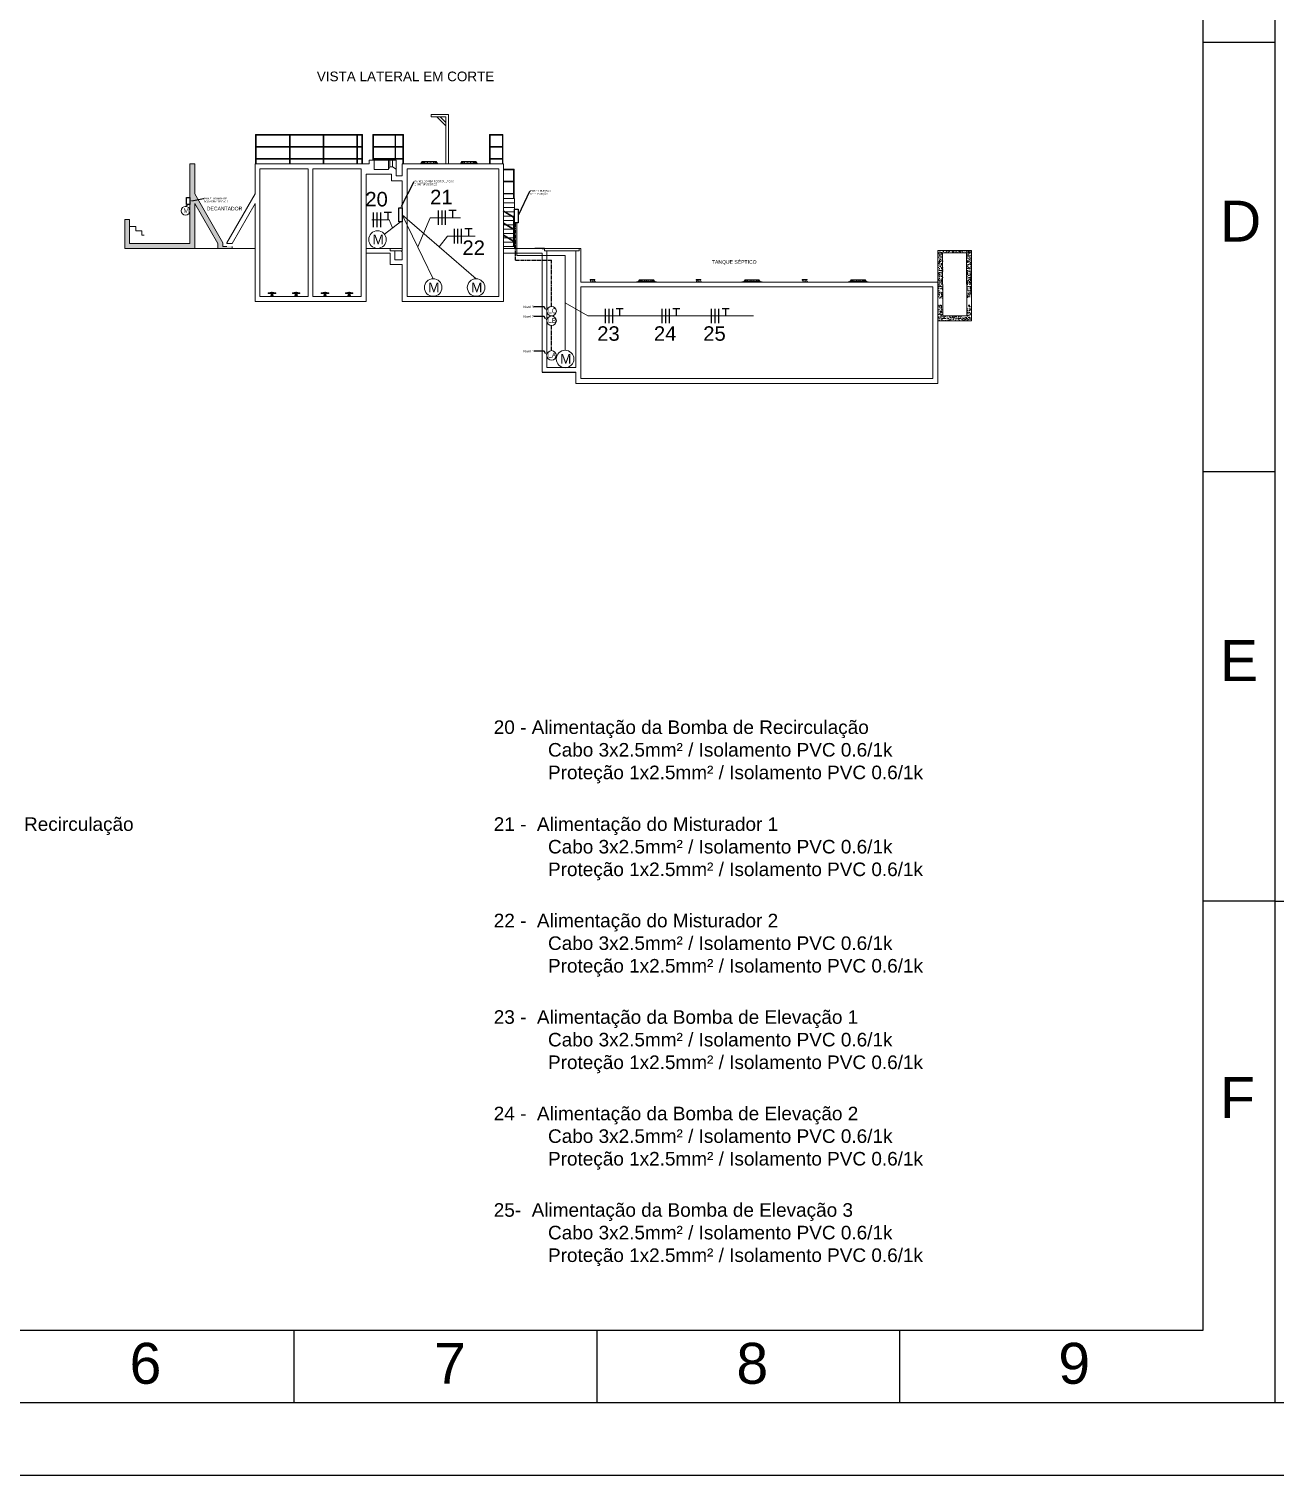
# Model space of a CAD drawing. Header units: millimetres. Extents: x 100 to 1222, y 100 to 694.
# Drawn here: x 486.7 to 745, y 100 to 399.8 of the extents above; entities that cross this region are included whole.
import ezdxf
from ezdxf import colors
from ezdxf.entities.mleader import LeaderData, LeaderLine
from ezdxf.math import Vec2, Vec3

# ---------------------------------------------------------------- set-up
doc = ezdxf.new("R2010")
doc.units = ezdxf.units.MM
for name, pattern in [('CENTER', [2, 1.25, -0.25, 0.25, -0.25]), ('CENTER2', [1.125, 0.75, -0.125, 0.125, -0.125]), ('DASHED', [0.75, 0.5, -0.25]), ('SGC_DASHDOT', [1, 0.5, -0.25, 0, -0.25])]:
    doc.linetypes.add(name, pattern=pattern)
for name, color, linetype, lineweight in [('Alvenaria', 8, 'Continuous', 9), ('Aço 1020', 6, 'Continuous', 9), ('Centro', 1, 'CENTER', 5), ('COTAS', 5, 'Continuous', 5), ('dados', 4, 'DASHED', 5), ('Default', 7, 'Continuous', 9), ('M-EQUIPAMENTOS', 1, 'Continuous', 9), ('PAREDE', 7, 'Continuous', 9), ('SGC-Conexoes (Linhas Externas)', 6, 'Continuous', 9), ('SGC-EIXOS', 9, 'SGC_DASHDOT', 9)]:
    doc.layers.add(name, color=color, linetype=linetype, lineweight=lineweight)
doc.layers.add('selo', color=7, linetype='Continuous')
doc.styles.add('Annotative', font='Arial.ttf')
doc.styles.add('Notes', font='Arial.ttf', dxfattribs={"height": 3})
doc.styles.get("Standard").update_dxf_attribs({"font": 'Arial.ttf'})

# ---------------------------------------------------------------- blocks, each defined once
blk = doc.blocks.new('BB-2-LC01-N0-D0-S0', base_point=(-106625, -46704))
at = {"layer": 'SGC-Conexoes (Linhas Externas)'}
for p, q in [((-106979, -46798), (-106926, -46735)), ((-106975, -46798), (-106921, -46735)), ((-106930, -46798), (-106904, -46735)), ((-106926, -46735), (-106921, -46735)), ((-106925, -46704), (-106325, -46704)), ((-106925, -46704), (-106925, -46735)), ((-106925, -46798), (-106900, -46735)), ((-106921, -46795), (-106921, -46735)), ((-106904, -46735), (-106900, -46735)), ((-106900, -46798), (-106900, -46735)), ((-106884, -46798), (-106869, -46735)), ((-106882, -46704), (-106369, -46704)), ((-106882, -46704), (-106882, -46771)), ((-106879, -46798), (-106865, -46735)), ((-106869, -46735), (-106865, -46735)), ((-106865, -46798), (-106865, -46735)), ((-106822, -46798), (-106812, -46735)), ((-106817, -46798), (-106807, -46735)), ((-106812, -46735), (-106807, -46735)), ((-106807, -46798), (-106807, -46735)), ((-106708, -46798), (-106701, -46735)), ((-106703, -46798), (-106697, -46735)), ((-106701, -46735), (-106697, -46735)), ((-106697, -46798), (-106697, -46735)), ((-106547, -46798), (-106554, -46735)), ((-106549, -46735), (-106554, -46735)), ((-106554, -46798), (-106554, -46735)), ((-106543, -46798), (-106549, -46735)), ((-106439, -46735), (-106443, -46735)), ((-106433, -46798), (-106443, -46735)), ((-106443, -46798), (-106443, -46735)), ((-106429, -46798), (-106439, -46735)), ((-106382, -46735), (-106386, -46735)), ((-106371, -46798), (-106386, -46735)), ((-106386, -46798), (-106386, -46735)), ((-106367, -46798), (-106382, -46735)), ((-106369, -46704), (-106369, -46771)), ((-106325, -46798), (-106351, -46735)), ((-106347, -46735), (-106351, -46735)), ((-106351, -46798), (-106351, -46735)), ((-106321, -46798), (-106347, -46735)), ((-106276, -46798), (-106329, -46735)), ((-106325, -46735), (-106329, -46735)), ((-106329, -46795), (-106329, -46735)), ((-106325, -46704), (-106325, -46735)), ((-106271, -46798), (-106325, -46735)), ((-107045, -46798), (-106205, -46798)), ((-107045, -46804), (-107045, -46798)), ((-107045, -46804), (-106205, -46804)), ((-106330, -46771), (-106920, -46771)), ((-106920, -46771), (-106920, -46779)), ((-106920, -46779), (-106330, -46779)), ((-106787, -46771), (-106787, -46779)), ((-106764, -46771), (-106764, -46779)), ((-106487, -46771), (-106487, -46779)), ((-106464, -46771), (-106464, -46779)), ((-106330, -46771), (-106330, -46779)), ((-106205, -46804), (-106205, -46798)), ((-106205, -46804), (-106205, -46798))]:
    blk.add_line(p, q, dxfattribs=at)
at = {"layer": 'SGC-EIXOS'}
blk.add_line((-106625, -46704), (-106625, -46804), dxfattribs=at)
blk = doc.blocks.new('BB-1-GA01-N0-D0-S0', base_point=(134464, 232532))
at = {"layer": 'SGC-Conexoes (Linhas Externas)'}
for p, q in [((134351, 232646), (134351, 232622)), ((134383, 232646), (134351, 232646)), ((134385, 232582), (134351, 232622)), ((134367, 232549), (134561, 232549)), ((134367, 232532), (134561, 232532)), ((134379, 232646), (134379, 232624)), ((134379, 232646), (134549, 232646)), ((134414, 232646), (134414, 232624)), ((134414, 232624), (134514, 232624)), ((134514, 232646), (134514, 232624)), ((134549, 232646), (134549, 232624))]:
    blk.add_line(p, q, dxfattribs=at)
for points in [[(134367, 232532), (134367, 232549, -0.137976), (134368, 232554), (134402, 232609, 0.58566), (134393, 232624), (134379, 232624)], [(134561, 232532), (134561, 232549, 0.137976), (134559, 232554), (134526, 232609, -0.58566), (134534, 232624), (134549, 232624)]]:
    blk.add_lwpolyline(points, format="xyb", dxfattribs=at)
at = {"layer": 'SGC-EIXOS'}
blk.add_line((134464, 232532), (134464, 232646), dxfattribs=at)

msp = doc.modelspace()

# ---------------------------------------------------------------- hatches: boundary and pattern name
at = {"layer": 'Alvenaria'}
h = msp.add_hatch(dxfattribs=at)
h.set_pattern_fill('AR-CONC', color=256, scale=0.125)
h.set_pattern_definition([(50, (1398.2737, 410.34325), (0.8965752, -0.07844017), [0.09375, -1.03125]), (355, (1398.2737, 410.34325), (-0.1734392, 0.9402402), [0.075, -0.825]), (100.45144, (1398.3484, 410.3367), (0.7231361, 0.8618), [0.0796752, -0.8764276]), (46.1842, (1398.2737, 410.5933), (1.3340517, -0.2068991), [0.140625, -1.546875]), (96.63564, (1398.3848, 410.576), (1.1683274, 1.2176483), [0.119513, -1.3146422]), (351.18416, (1398.2737, 410.5933), (1.1683274, 1.2176483), [0.1125, -1.2375]), (21, (1398.3987, 410.53075), (0.7461338, -0.5032736), [0.09375, -1.03125]), (326, (1398.3987, 410.53075), (0.3041442, 0.9064376), [0.075, -0.825]), (71.45144, (1398.46085, 410.4888), (1.050278, 0.4031639), [0.0796752, -0.8764276]), (37.5, (1398.27367, 410.34325), (0.01519982, 0.41611732), [0, -0.815, 0, -0.8375, 0, -0.828125]), (7.5, (1398.27367, 410.34325), (0.32883692, 0.49301464), [0, -0.4775, 0, -0.79625, 0, -0.315625]), (327.5, (1397.99492, 410.34325), (0.66727805, -0.02819359), [0, -0.3125, 0, -0.975, 0, -1.29375]), (317.5, (1397.8699, 410.34325), (0.7289827, 0.12513123), [0, -0.40625, 0, -0.6475, 0, -0.91875])])
h.paths.add_polyline_path([(507.567, 360.315), (506.567, 360.315), (506.567, 354.315), (521.067, 354.315), (521.067, 363.588), (525.845, 355.312), (525.816, 354.315), (528.818, 354.315), (528.818, 354.722), (528.202, 354.722), (527.73, 354.722), (526.905, 354.722), (526.905, 355.478), (521.067, 365.588), (521.067, 371.815), (520.067, 371.815), (520.067, 355.315), (507.567, 355.315)])
h = msp.add_hatch(dxfattribs=at)
h.set_pattern_fill('AR-CONC', color=256, scale=0.005)
h.set_pattern_definition([(50, (696.7218, -4530.1004), (0.91092334, -0.07969543), [0.09525, -1.04775]), (355, (696.7218, -4530.1004), (-0.1762171, 0.95528423), [0.0762, -0.83820292]), (100.451445, (696.7977, -4530.1071), (0.73470624, 0.87558876), [0.08095004, -0.89045122]), (46.1842, (696.7218, -4529.8464), (1.3553952, -0.21021164), [0.142875, -1.571625]), (96.635558, (696.8348, -4529.864), (1.18702067, 1.23713062), [0.1214251, -1.33567804]), (351.18415, (696.7218, -4529.8464), (1.18702067, 1.23713062), [0.11429984, -1.25729866]), (21, (696.8488, -4529.9099), (0.75807196, -0.51132599), [0.09525, -1.04775]), (326, (696.8488, -4529.9099), (0.30901014, 0.92093983), [0.0762, -0.8382]), (71.451445, (696.912, -4529.9525), (1.0670821, 0.40961384), [0.08095004, -0.89044969]), (37.5, (696.72183, -4530.10043), (0.015443016, 0.422775194), [0, -0.82804, 0, -0.8509, 0, -0.841375]), (7.5, (696.72183, -4530.10043), (0.334098313, 0.500902874), [0, -0.48514, 0, -0.80899, 0, -0.320675]), (327.5, (696.4386, -4530.10043), (0.677952976, -0.02864372), [0, -0.3175, 0, -0.9906, 0, -1.31445]), (317.5, (696.3116, -4530.1004), (0.74064591, 0.127132455), [0, -0.41275, 0, -0.65786, 0, -0.93345])])
h.paths.add_polyline_path([(682.067, 353.862), (675.067, 353.862), (675.067, 353.362), (682.067, 353.362)])
h.paths.add_polyline_path([(682.067, 353.362), (681.114, 353.362), (681.114, 343.955), (682.067, 343.955)])
edge = h.paths.add_edge_path()
edge.add_line((676.114, 353.362), (675.067, 353.362))
edge.add_line((675.067, 353.362), (675.067, 344.05))
edge.add_line((675.067, 344.05), (675.587, 345.232))
edge.add_arc((675.713, 345.518), 0.313, 180, 246.23885, ccw=False)
edge.add_arc((675.713, 345.518), 0.312, 0, 180, ccw=False)
edge.add_arc((675.713, 345.518), 0.313, -113.76115, 0, ccw=False)
edge.add_line((675.587, 345.232), (675.067, 344.05))
edge.add_line((675.067, 344.05), (675.067, 343.955))
edge.add_line((675.067, 343.955), (676.114, 343.955))
edge.add_line((676.114, 343.955), (676.114, 353.362))
h.paths.add_polyline_path([(676.114, 342.585), (675.067, 342.585), (675.067, 339.316), (682.067, 339.316), (682.067, 342.585), (681.114, 342.585), (681.114, 340.315), (676.114, 340.315)])

# ---------------------------------------------------------------- linework, layer by layer
for p, q in [((745, 115), (745, 679)), ((745, 397), (730, 397)), ((593.067, 354.315), (593.567, 354.315)), ((593.067, 328.63), (600.067, 328.63)), ((745, 308), (730, 308)), ((745, 219), (730, 219)), ((541.667, 115), (541.667, 130)), ((604.444, 115), (604.444, 130)), ((667.222, 115), (667.222, 130))]:
    msp.add_line(p, q)
at = {"color": 2}
for p, q in [((558.061, 361.711), (558.061, 358.711)), ((558.811, 361.711), (558.811, 358.711)), ((559.561, 361.711), (559.561, 358.711)), ((561.811, 361.711), (560.311, 361.711)), ((561.061, 361.711), (561.061, 360.211)), ((571.494, 362.154), (571.494, 359.154)), ((572.244, 362.154), (572.244, 359.154)), ((572.994, 362.154), (572.994, 359.154)), ((575.244, 362.154), (573.744, 362.154)), ((574.494, 362.154), (574.494, 360.654)), ((574.801, 358.332), (574.801, 355.332)), ((575.551, 358.332), (575.551, 355.332)), ((576.301, 358.332), (576.301, 355.332)), ((578.551, 358.332), (577.051, 358.332)), ((577.801, 358.332), (577.801, 356.832)), ((606.136, 341.801), (606.136, 338.801)), ((606.886, 341.801), (606.886, 338.801)), ((607.636, 341.801), (607.636, 338.801)), ((609.886, 341.801), (608.386, 341.801)), ((609.136, 341.801), (609.136, 340.301)), ((617.883, 341.801), (617.883, 338.801)), ((618.633, 341.801), (618.633, 338.801)), ((619.383, 341.801), (619.383, 338.801)), ((621.633, 341.801), (620.133, 341.801)), ((620.883, 341.801), (620.883, 340.301)), ((628.111, 341.801), (628.111, 338.801)), ((628.861, 341.801), (628.861, 338.801)), ((629.611, 341.801), (629.611, 338.801)), ((631.861, 341.801), (630.361, 341.801)), ((631.111, 341.801), (631.111, 340.301))]:
    msp.add_line(p, q, dxfattribs=at)
at = {"color": 4, "linetype": 'CENTER2'}
for p, q in [((587.547, 351.871), (587.547, 359.571)), ((587.547, 351.871), (595.043, 351.871)), ((595.043, 342.291), (595.043, 351.871)), ((595.043, 333.104), (595.043, 338.37))]:
    msp.add_line(p, q, dxfattribs=at)
for points in [[(100, 100), (940, 100), (940, 693.939), (100, 693.939)], [(150, 679), (925, 679), (925, 115), (150, 115)], [(165, 664), (730, 664), (730, 130), (165, 130)]]:
    msp.add_lwpolyline(points, close=True)
at = {"color": 2, "lineweight": 25}
for points in [[(519.369, 364.837), (520.067, 364.837), (520.067, 363.406), (519.369, 363.406)], [(563.369, 362.727), (564.067, 362.727), (564.067, 359.838), (563.369, 359.838)], [(587.375, 362.459), (588.074, 362.459), (588.074, 359.571), (587.375, 359.571)]]:
    msp.add_lwpolyline(points, close=True, dxfattribs=at)
at = {"layer": 'Aço 1020'}
for p, q in [((573.628, 382.095), (570.067, 382.095)), ((570.067, 382.095), (570.067, 381.595)), ((573.128, 381.595), (570.067, 381.595)), ((571.244, 381.595), (573.128, 379.711)), ((571.951, 381.595), (573.128, 380.418)), ((573.128, 371.845), (573.128, 381.595)), ((573.628, 371.845), (573.628, 382.095)), ((533.68, 371.845), (533.68, 377.908)), ((533.68, 377.908), (555.805, 377.908)), ((533.805, 371.845), (533.805, 377.783)), ((533.805, 377.783), (555.68, 377.783)), ((540.68, 371.845), (540.68, 377.783)), ((540.805, 371.845), (540.805, 377.783)), ((547.68, 371.845), (547.68, 377.783)), ((547.805, 371.845), (547.805, 377.783)), ((554.68, 371.845), (554.68, 377.783)), ((554.805, 371.845), (554.805, 377.783)), ((555.68, 377.783), (555.68, 371.845)), ((555.805, 377.908), (555.805, 371.845)), ((557.988, 372.595), (557.988, 377.908)), ((557.988, 377.908), (564.305, 377.908)), ((558.113, 372.595), (558.113, 377.783)), ((558.113, 377.783), (564.18, 377.783)), ((562.58, 372.595), (562.58, 377.783)), ((562.705, 372.595), (562.705, 377.783)), ((564.18, 377.783), (564.18, 371.845)), ((564.305, 377.908), (564.305, 371.845)), ((582.138, 371.845), (582.138, 377.908)), ((582.138, 377.908), (584.955, 377.908)), ((582.263, 371.845), (582.263, 377.783)), ((582.263, 377.783), (584.83, 377.783)), ((584.83, 377.783), (584.83, 371.845)), ((584.955, 377.908), (584.955, 371.845)), ((533.805, 375.408), (540.68, 375.408)), ((533.805, 375.283), (540.68, 375.283)), ((540.805, 375.408), (547.68, 375.408)), ((540.805, 375.283), (547.68, 375.283)), ((547.805, 375.408), (554.68, 375.408)), ((547.805, 375.283), (554.68, 375.283)), ((554.805, 375.408), (555.68, 375.408)), ((554.805, 375.283), (555.68, 375.283)), ((558.113, 375.408), (562.58, 375.408)), ((558.113, 375.283), (562.58, 375.283)), ((562.705, 375.408), (564.18, 375.408)), ((562.705, 375.283), (564.18, 375.283)), ((582.263, 375.408), (584.83, 375.408)), ((582.263, 375.283), (584.83, 375.283)), ((533.805, 372.908), (540.68, 372.908)), ((533.805, 372.783), (540.68, 372.783)), ((540.805, 372.908), (547.68, 372.908)), ((540.805, 372.783), (547.68, 372.783)), ((547.805, 372.908), (554.68, 372.908)), ((547.805, 372.783), (554.68, 372.783)), ((554.805, 372.908), (555.68, 372.908)), ((554.805, 372.783), (555.68, 372.783)), ((558.113, 372.908), (562.58, 372.908)), ((558.113, 372.783), (562.58, 372.783)), ((562.705, 372.908), (564.18, 372.908)), ((562.705, 372.783), (564.18, 372.783)), ((582.263, 372.908), (584.83, 372.908)), ((582.263, 372.783), (584.83, 372.783)), ((587.263, 370.708), (585.067, 370.708)), ((587.138, 370.583), (585.067, 370.583)), ((587.138, 364.645), (587.138, 370.583)), ((587.263, 364.645), (587.263, 370.708)), ((587.138, 368.208), (585.067, 368.208)), ((587.138, 368.083), (585.067, 368.083)), ((587.138, 365.708), (585.067, 365.708)), ((587.138, 365.583), (585.067, 365.583)), ((587.138, 360.71), (585.003, 361.998)), ((587.263, 360.78), (585.067, 362.105)), ((587.138, 354.745), (587.138, 360.71)), ((587.263, 354.745), (587.263, 360.78)), ((587.138, 358.356), (585.067, 359.605)), ((587.138, 358.21), (585.067, 359.459)), ((587.138, 355.856), (585.067, 357.105)), ((587.138, 355.71), (585.067, 356.959))]:
    msp.add_line(p, q, dxfattribs=at)
for points in [[(533.567, 371.845), (533.917, 371.845), (533.917, 371.815), (533.567, 371.815)], [(540.567, 371.845), (540.917, 371.845), (540.917, 371.815), (540.567, 371.815)], [(547.567, 371.845), (547.917, 371.845), (547.917, 371.815), (547.567, 371.815)], [(554.567, 371.845), (554.917, 371.845), (554.917, 371.815), (554.567, 371.815)], [(555.567, 371.845), (555.917, 371.845), (555.917, 371.815), (555.567, 371.815)], [(557.875, 372.595), (558.225, 372.595), (558.225, 372.565), (557.875, 372.565)], [(562.467, 372.595), (562.817, 372.595), (562.817, 372.565), (562.467, 372.565)], [(564.067, 371.845), (564.417, 371.845), (564.417, 371.815), (564.067, 371.815)], [(566.269, 371.845), (566.619, 371.845), (566.619, 371.815), (566.269, 371.815)], [(570.375, 371.845), (570.725, 371.845), (570.725, 371.815), (570.375, 371.815)], [(572.378, 371.845), (574.378, 371.845), (574.378, 371.815), (572.378, 371.815)], [(577.375, 371.844), (577.725, 371.844), (577.725, 371.814), (577.375, 371.814)], [(582.025, 371.845), (582.375, 371.845), (582.375, 371.815), (582.025, 371.815)], [(582.375, 371.845), (582.725, 371.845), (582.725, 371.815), (582.375, 371.815)], [(584.717, 371.845), (585.067, 371.845), (585.067, 371.815), (584.717, 371.815)], [(587.025, 364.645), (587.375, 364.645), (587.375, 364.615), (587.025, 364.615)], [(587.025, 354.745), (587.375, 354.745), (587.375, 354.715), (587.025, 354.715)], [(593.567, 354.345), (591.567, 354.345), (591.567, 354.315), (593.567, 354.315)]]:
    msp.add_lwpolyline(points, close=True, dxfattribs=at)
at = {"layer": 'Centro'}
for p, q in [((533.742, 371.845), (533.742, 377.845)), ((533.742, 377.845), (555.747, 377.845)), ((540.742, 371.845), (540.742, 377.845)), ((547.742, 371.845), (547.742, 377.845)), ((554.742, 371.845), (554.742, 377.845)), ((555.742, 371.845), (555.742, 377.845)), ((558.05, 372.565), (558.05, 377.845)), ((558.05, 377.845), (564.247, 377.845)), ((562.642, 372.565), (562.642, 377.845)), ((564.242, 371.845), (564.242, 377.845)), ((582.2, 371.845), (582.2, 377.845)), ((582.2, 377.845), (584.892, 377.845)), ((584.892, 371.845), (584.892, 377.845)), ((533.742, 375.345), (555.747, 375.345)), ((558.05, 375.345), (564.247, 375.345)), ((582.2, 375.345), (584.892, 375.345)), ((533.742, 372.845), (555.747, 372.845)), ((558.05, 372.845), (564.247, 372.845)), ((582.2, 372.845), (584.892, 372.845)), ((587.2, 370.645), (585.067, 370.645)), ((587.2, 364.645), (587.2, 370.645)), ((587.2, 368.145), (585.067, 368.145)), ((587.2, 365.645), (585.067, 365.645)), ((587.2, 360.745), (585.067, 362.032)), ((587.2, 354.745), (587.2, 360.745)), ((587.2, 358.245), (585.067, 359.532)), ((585.067, 357.032), (587.2, 355.745)), ((537.067, 344.273), (537.067, 345.273)), ((542.067, 344.273), (542.067, 345.273)), ((548.067, 344.273), (548.067, 345.273)), ((553.067, 344.273), (553.067, 345.273)), ((536.767, 344.573), (537.367, 344.573)), ((541.767, 344.573), (542.367, 344.573)), ((547.767, 344.573), (548.367, 344.573)), ((552.767, 344.573), (553.367, 344.573))]:
    msp.add_line(p, q, dxfattribs=at)
at = {"layer": 'dados', "color": 2, "linetype": 'Continuous'}
for p, q in [((519.718, 363.406), (519.159, 363.018)), ((561.362, 360.211), (557.76, 360.211)), ((563.718, 359.838), (560.377, 357.245)), ((562.048, 358.542), (561.362, 360.211)), ((564.067, 361.282), (570.481, 348.003)), ((564.067, 361.282), (579.379, 348.003)), ((567.274, 354.643), (569.856, 360.654)), ((569.856, 360.654), (576.132, 360.654)), ((571.723, 354.643), (573.426, 356.832)), ((573.426, 356.832), (579.175, 356.832)), ((587.804, 352.812), (587.804, 359.571)), ((597.828, 352.812), (587.804, 352.812)), ((597.828, 333.19), (597.828, 352.812)), ((597.828, 343.001), (602.561, 340.301)), ((602.561, 340.301), (636.885, 340.301))]:
    msp.add_line(p, q, dxfattribs=at)
for centre, radius in [((519.159, 362.109), 0.908), ((558.942, 356.131), 1.816), ((570.481, 346.187), 1.816), ((579.379, 346.187), 1.816), ((597.828, 331.373), 1.816)]:
    msp.add_circle(centre, radius, dxfattribs=at)
at = {"layer": 'dados', "color": 4, "linetype": 'Continuous'}
for centre in [(595.043, 341.315), (595.043, 339.314), (595.043, 332.128)]:
    msp.add_circle(centre, 0.976, dxfattribs=at)
at = {"layer": 'M-EQUIPAMENTOS'}
for p, q in [((561.522, 371.204), (561.522, 372.565)), ((562.022, 371.204), (562.022, 372.565)), ((561.225, 370.69), (561.522, 371.204)), ((561.522, 371.204), (562.022, 371.204)), ((562.022, 371.204), (562.817, 370.745))]:
    msp.add_line(p, q, dxfattribs=at)
at = {"layer": 'PAREDE'}
for p, q in [((520.067, 355.315), (520.067, 371.815)), ((520.067, 371.815), (521.067, 371.815)), ((521.067, 365.588), (521.067, 371.815)), ((533.567, 365.588), (533.567, 371.815)), ((533.567, 371.815), (533.567, 366.815)), ((533.567, 371.815), (534.567, 371.815)), ((555.567, 371.815), (534.567, 371.815)), ((555.567, 371.815), (557.225, 371.815)), ((558.225, 372.565), (557.225, 372.565)), ((558.225, 372.565), (557.225, 372.565)), ((557.225, 372.565), (557.225, 371.815)), ((558.225, 370.69), (558.225, 372.565)), ((558.225, 372.565), (561.522, 372.565)), ((561.225, 370.69), (561.225, 372.565)), ((562.817, 372.565), (561.225, 372.565)), ((562.817, 372.565), (562.817, 369.315)), ((562.817, 370.745), (562.817, 372.565)), ((562.817, 369.315), (562.817, 371.815)), ((564.067, 371.815), (564.067, 369.315)), ((564.067, 371.815), (565.067, 371.815)), ((565.067, 371.815), (575.067, 371.815)), ((575.067, 371.815), (585.067, 371.815)), ((585.067, 343.315), (585.067, 371.815)), ((534.567, 344.315), (534.567, 370.815)), ((544.567, 370.815), (534.567, 370.815)), ((544.567, 344.315), (544.567, 370.815)), ((545.567, 344.315), (545.567, 370.815)), ((555.567, 370.815), (545.567, 370.815)), ((555.567, 344.315), (555.567, 370.815)), ((556.567, 343.315), (556.567, 369.69)), ((556.567, 369.69), (561.817, 369.69)), ((561.225, 370.69), (558.225, 370.69)), ((561.817, 368.315), (561.817, 369.69)), ((562.817, 369.315), (564.067, 369.315)), ((564.067, 370.815), (564.067, 369.315)), ((565.067, 344.315), (565.067, 370.815)), ((565.067, 370.815), (584.067, 370.815)), ((584.067, 344.315), (584.067, 370.815)), ((564.067, 368.315), (561.817, 368.315)), ((564.067, 368.315), (564.067, 353.815)), ((526.905, 355.478), (521.067, 365.588)), ((521.067, 354.315), (521.067, 363.588)), ((525.845, 355.312), (521.067, 363.588)), ((527.73, 355.478), (533.567, 365.588)), ((528.789, 355.312), (533.567, 363.588)), ((533.567, 343.315), (533.567, 363.588)), ((585.067, 364.615), (587.375, 364.615)), ((585.067, 363.715), (587.375, 363.715)), ((585.067, 362.815), (587.375, 362.815)), ((587.375, 364.615), (587.375, 354.315)), ((507.567, 360.315), (506.567, 360.315)), ((506.567, 360.315), (506.567, 354.315)), ((507.567, 355.315), (507.567, 360.315)), ((585.067, 361.915), (587.375, 361.915)), ((585.067, 361.015), (587.375, 361.015)), ((585.067, 361.015), (587.375, 361.015)), ((585.067, 360.115), (587.375, 360.115)), ((507.567, 358.815), (508.817, 358.815)), ((508.817, 358.815), (508.817, 357.915)), ((508.817, 357.915), (510.067, 357.915)), ((510.067, 357.915), (510.067, 357.015)), ((510.067, 357.015), (510.567, 357.015)), ((585.067, 359.215), (587.375, 359.215)), ((585.067, 358.315), (587.375, 358.315)), ((585.067, 357.415), (587.375, 357.415)), ((533.567, 354.315), (506.567, 354.315)), ((520.067, 355.315), (507.567, 355.315)), ((525.845, 355.312), (525.816, 354.321)), ((526.905, 354.722), (526.905, 355.478)), ((527.73, 354.722), (526.905, 354.722)), ((527.73, 355.478), (527.73, 355.312)), ((528.789, 355.312), (527.73, 355.312)), ((528.818, 354.722), (528.818, 354.321)), ((564.067, 354.315), (556.567, 354.315)), ((562.567, 353.815), (562.567, 351.94)), ((563.817, 353.815), (564.067, 353.565)), ((585.067, 356.515), (587.375, 356.515)), ((585.067, 355.615), (587.375, 355.615)), ((585.067, 355.615), (587.375, 355.615)), ((585.067, 354.715), (587.375, 354.715)), ((593.067, 354.315), (585.067, 354.315)), ((585.067, 354.315), (585.067, 354.315)), ((600.731, 354.315), (592.565, 354.315)), ((593.567, 353.815), (593.567, 354.315)), ((600.731, 353.815), (593.567, 353.815)), ((594.067, 353.815), (594.067, 329.63)), ((600.067, 353.815), (600.067, 329.63)), ((600.731, 354.315), (600.731, 353.815)), ((600.731, 354.315), (601.067, 354.315)), ((601.067, 349.63), (601.067, 354.315)), ((561.567, 353.315), (556.567, 353.315)), ((561.567, 353.315), (561.567, 351.94)), ((561.567, 351.94), (561.567, 350.94)), ((561.567, 350.94), (564.067, 350.94)), ((562.567, 351.94), (562.567, 351.94)), ((562.567, 351.94), (564.067, 351.94)), ((564.067, 353.565), (564.067, 351.94)), ((564.067, 350.94), (564.067, 343.315)), ((593.067, 353.315), (585.067, 353.315)), ((593.067, 328.63), (593.067, 353.315)), ((601.067, 352.914), (601.067, 347.315)), ((536.292, 344.973), (536.292, 345.073)), ((536.292, 345.073), (536.342, 345.073)), ((536.292, 344.973), (537.842, 344.973)), ((537.792, 345.073), (536.342, 345.073)), ((537.129, 344.973), (537.005, 344.973)), ((537.005, 344.973), (537.005, 344.823)), ((537.129, 344.823), (537.129, 344.973)), ((537.842, 345.073), (537.792, 345.073)), ((537.842, 344.973), (537.842, 345.073)), ((541.292, 344.973), (541.292, 345.073)), ((541.292, 345.073), (541.342, 345.073)), ((541.292, 344.973), (542.842, 344.973)), ((542.792, 345.073), (541.342, 345.073)), ((542.129, 344.973), (542.005, 344.973)), ((542.005, 344.973), (542.005, 344.823)), ((542.129, 344.823), (542.129, 344.973)), ((542.842, 345.073), (542.792, 345.073)), ((542.842, 344.973), (542.842, 345.073)), ((547.292, 344.973), (547.292, 345.073)), ((547.292, 345.073), (547.342, 345.073)), ((547.292, 344.973), (548.842, 344.973)), ((548.792, 345.073), (547.342, 345.073)), ((548.129, 344.973), (548.005, 344.973)), ((548.005, 344.973), (548.005, 344.823)), ((548.129, 344.823), (548.129, 344.973)), ((548.842, 345.073), (548.792, 345.073)), ((548.842, 344.973), (548.842, 345.073)), ((552.292, 344.973), (552.292, 345.073)), ((552.292, 345.073), (552.342, 345.073)), ((552.292, 344.973), (553.842, 344.973)), ((553.792, 345.073), (552.342, 345.073)), ((553.129, 344.973), (553.005, 344.973)), ((553.005, 344.973), (553.005, 344.823)), ((553.129, 344.823), (553.129, 344.973)), ((553.842, 345.073), (553.792, 345.073)), ((553.842, 344.973), (553.842, 345.073)), ((600.067, 329.63), (600.067, 347.315)), ((675.067, 347.315), (601.067, 347.315)), ((601.067, 327.315), (601.067, 346.315)), ((646.567, 346.315), (601.067, 346.315)), ((601.067, 346.315), (601.067, 328.63)), ((674.067, 346.315), (641.492, 346.315)), ((674.067, 327.315), (674.067, 346.315)), ((675.067, 326.315), (675.067, 347.315)), ((533.567, 343.315), (556.567, 343.315)), ((544.567, 344.315), (534.567, 344.315)), ((555.567, 344.315), (545.567, 344.315)), ((585.067, 343.315), (564.067, 343.315)), ((584.067, 344.315), (565.067, 344.315)), ((600.067, 329.63), (594.067, 329.63)), ((600.067, 326.315), (600.067, 328.63)), ((674.067, 327.315), (601.067, 327.315)), ((675.067, 326.315), (600.067, 326.315))]:
    msp.add_line(p, q, dxfattribs=at)
for points in [[(564.067, 354.315), (561.567, 354.315), (561.567, 353.815), (564.067, 353.815)], [(675.067, 353.362), (682.067, 353.362), (682.067, 353.862), (675.067, 353.862)], [(675.067, 353.362), (682.067, 353.362), (682.067, 339.316), (675.067, 339.316)], [(681.067, 353.362), (676.067, 353.362), (676.114, 340.315), (681.114, 340.315)]]:
    msp.add_lwpolyline(points, close=True, dxfattribs=at)
for centre, radius in [((537.067, 344.573), 0.258), ((537.067, 344.573), 0.25), ((542.067, 344.573), 0.258), ((542.067, 344.573), 0.25), ((548.067, 344.573), 0.258), ((548.067, 344.573), 0.25), ((553.067, 344.573), 0.258), ((553.067, 344.573), 0.25)]:
    msp.add_circle(centre, radius, dxfattribs=at)
for centre in [(537.067, 342.47), (542.067, 342.47), (548.067, 342.47), (553.067, 342.47)]:
    msp.add_arc(centre, 2.701, 74.43161, 105.56839, dxfattribs=at)
at = {"layer": 'selo', "color": 0}
msp.add_line((745, 219), (925, 219), dxfattribs=at)
msp.add_lwpolyline([(745, 115), (745, 219), (925, 219), (925, 115)], close=True, dxfattribs=at)

# ---------------------------------------------------------------- block references
at = {"layer": 'SGC-Conexoes (Linhas Externas)', "xscale": 0.005, "yscale": 0.005, "zscale": 0.005}
for name, p in [('BB-2-LC01-N0-D0-S0', (569.649, 372.315)), ('BB-2-LC01-N0-D0-S0', (577.887, 372.315)), ('BB-1-GA01-N0-D0-S0', (603.567, 347.315)), ('BB-2-LC01-N0-D0-S0', (614.697, 347.815)), ('BB-1-GA01-N0-D0-S0', (625.567, 347.315)), ('BB-2-LC01-N0-D0-S0', (636.567, 347.815)), ('BB-1-GA01-N0-D0-S0', (647.567, 347.315)), ('BB-2-LC01-N0-D0-S0', (658.583, 347.815))]:
    msp.add_blockref(name, p, dxfattribs=at)

# ---------------------------------------------------------------- texts
at = {"color": 2, "style": 'Annotative'}
for s, p in [('20', (556.416, 363.008)), ('21', (569.849, 363.45)), ('22', (576.55, 352.943)), ('23', (604.491, 335.154)), ('24', (616.238, 335.154)), ('25', (626.466, 335.154))]:
    msp.add_text(s, height=3, dxfattribs=at).set_placement(p)
at = {"style": 'Notes'}
for s, p in [('D', (733.571, 355.709)), ('E', (733.571, 264.608)), ('F', (733.571, 174.012)), ('6', (507.551, 118.928)), ('7', (570.688, 118.928)), ('8', (633.339, 118.928)), ('9', (700.065, 118.928))]:
    msp.add_text(s, height=8.485, dxfattribs=at).set_placement(p)
at = {"layer": 'COTAS', "char_height": 0.75, "attachment_point": 1}
for s, width, insert in [('DECANTADOR', 1485.17216, (523.577, 362.933)), ('TANQUE SÉPTICO', 4099.92409, (628.266, 351.867))]:
    msp.add_mtext_dynamic_manual_height_columns(s, width=width, gutter_width=0.75, heights=[0], dxfattribs=dict(at, insert=insert))
at = {"layer": 'COTAS', "color": 7, "char_height": 2.8125, "attachment_point": 1}
for s, insert in [('20 - Alimentação da Bomba de Recirculação\\P^ICabo 3x2.5mm² / Isolamento PVC 0.6/1k\\P^IProteção 1x2.5mm² / Isolamento PVC 0.6/1k', (583.037, 256.451)), ('15 -  Alimentação do Painel dos Misturadores e Bomba de Recirculação\\P^ICabo 4x2.5mm² / Isolamento PVC 0.6/1k\\P^IProteção 1x2.5mm² / Isolamento PVC 0.6/1k', (383.037, 236.365)), ('21 -  Alimentação do Misturador 1\\P^ICabo 3x2.5mm² / Isolamento PVC 0.6/1k\\P^IProteção 1x2.5mm² / Isolamento PVC 0.6/1k', (583.037, 236.365)), ('22 -  Alimentação do Misturador 2\\P^ICabo 3x2.5mm² / Isolamento PVC 0.6/1k\\P^IProteção 1x2.5mm² / Isolamento PVC 0.6/1k', (583.037, 216.365)), ('23 -  Alimentação da Bomba de Elevação 1\\P^ICabo 3x2.5mm² / Isolamento PVC 0.6/1k\\P^IProteção 1x2.5mm² / Isolamento PVC 0.6/1k', (583.037, 196.365)), ('24 -  Alimentação da Bomba de Elevação 2\\P^ICabo 3x2.5mm² / Isolamento PVC 0.6/1k\\P^IProteção 1x2.5mm² / Isolamento PVC 0.6/1k', (583.037, 176.365)), ('25-  Alimentação da Bomba de Elevação 3\\P^ICabo 3x2.5mm² / Isolamento PVC 0.6/1k\\P^IProteção 1x2.5mm² / Isolamento PVC 0.6/1k', (583.037, 156.365))]:
    msp.add_mtext_dynamic_manual_height_columns(s, width=4099.92409, gutter_width=0.75, heights=[0], dxfattribs=dict(at, insert=insert))
at = {"layer": 'Default', "color": 2, "attachment_point": 1}
for s, insert, char_height in [('VISTA LATERAL EM CORTE', (546.368, 390.957), 2), ('M', (518.697, 362.624), 1), ('M', (557.918, 357.161), 2), ('M', (569.457, 347.216), 2), ('M', (578.355, 347.216), 2), ('M', (596.804, 332.403), 2)]:
    msp.add_mtext_dynamic_manual_height_columns(s, width=1385.51337, gutter_width=0.75, heights=[0], dxfattribs=dict(at, insert=insert, char_height=char_height))
at = {"layer": 'Default', "color": 4, "char_height": 1, "attachment_point": 1}
for s, insert in [('LC', (594.282, 341.858)), ('LB', (594.282, 339.857)), ('LA', (594.282, 332.672))]:
    msp.add_mtext_dynamic_manual_height_columns(s, width=1385.51337, gutter_width=0.75, heights=[0], dxfattribs=dict(at, insert=insert))

# ---------------------------------------------------------------- leaders
at = {"layer": 'COTAS', "color": 2}
ml = msp.add_multileader_mtext('Standard', dxfattribs=at)
ml.set_content('PAINEL BOMBA RECIRCULAÇÃO\\PE MISTURADORES', color=2)
ml.set_leader_properties()
ml.build(insert=Vec2(0, 0))
ml.multileader.update_dxf_attribs({"arrow_head_size": 0.375})
ctx = ml.context
ctx.base_point, ctx.char_height, ctx.arrow_head_size, ctx.landing_gap_size, ctx.plane_origin = Vec3(566.566, 368.203), 0.375, 0.375, 0.0075, Vec3(563.718, 362.727)
notes = []
notes.append((ctx, [(0, (1, 1, 0), (566.536, 368.203), (1, 0), 0.03, [(0, [(563.718, 362.727)], 0, [])])]))
ctx.mtext.insert, ctx.mtext.flow_direction = Vec3(566.574, 368.394), 5
ml = msp.add_multileader_mtext('Standard', dxfattribs=at)
ml.set_content('PAINEL BOMBAS\\PDE ELEVAÇÃO', color=2)
ml.set_leader_properties()
ml.build(insert=Vec2(0, 0))
ml.multileader.update_dxf_attribs({"arrow_head_size": 0.375})
ctx = ml.context
ctx.base_point, ctx.char_height, ctx.arrow_head_size, ctx.landing_gap_size, ctx.plane_origin = Vec3(590.576, 366.189), 0.375, 0.375, 0.0075, Vec3(587.726, 362.523)
notes.append((ctx, [(0, (1, 1, 0), (590.546, 366.189), (1, 0), 0.03, [(0, [(588.074, 361.015)], 0, [])])]))
ctx.mtext.insert, ctx.mtext.flow_direction = Vec3(590.583, 366.431), 5
ml = msp.add_multileader_mtext('Standard', dxfattribs=at)
ml.set_content('PAINEL BOMBA DE\\PDOSAGEM DE FeCl2', color=2)
ml.set_leader_properties()
ml.build(insert=Vec2(0, 0))
ml.multileader.update_dxf_attribs({"arrow_head_size": 0.375})
ctx = ml.context
ctx.base_point, ctx.char_height, ctx.arrow_head_size, ctx.landing_gap_size, ctx.plane_origin = Vec3(522.917, 364.636), 0.375, 0.375, 0.0075, Vec3(520.067, 364.121)
notes.append((ctx, [(0, (1, 1, 0), (522.887, 364.636), (1, 0), 0.03, [(0, [(520.067, 364.121)], 0, [])])]))
ctx.mtext.insert, ctx.mtext.flow_direction = Vec3(522.925, 364.826), 5
at = {"layer": 'COTAS'}
ml = msp.add_multileader_mtext('Standard', dxfattribs=at)
ml.set_content('Nível 3', color=256)
ml.set_leader_properties()
ml.build(insert=Vec2(0, 0))
ml.multileader.update_dxf_attribs({"arrow_head_size": 0.5})
ctx = ml.context
ctx.base_point, ctx.char_height, ctx.arrow_head_size, ctx.landing_gap_size, ctx.plane_origin = Vec3(589.276, 342.164), 0.5, 0.5, 0.01, Vec3(594.067, 341.315)
ctx.text_align_type = 2
notes.append((ctx, [(0, (1, 1, 0), (593.508, 342.164), (-1, 0), 2.139, [(0, [(594.067, 341.315)], 0, [])])]))
ctx.mtext.insert, ctx.mtext.alignment, ctx.mtext.flow_direction = Vec3(591.359, 342.419), 3, 5
ml = msp.add_multileader_mtext('Standard', dxfattribs=at)
ml.set_content('Nível 2', color=256)
ml.set_leader_properties()
ml.build(insert=Vec2(0, 0))
ml.multileader.update_dxf_attribs({"arrow_head_size": 0.5})
ctx = ml.context
ctx.base_point, ctx.char_height, ctx.arrow_head_size, ctx.landing_gap_size, ctx.plane_origin = Vec3(589.282, 340.163), 0.5, 0.5, 0.01, Vec3(594.067, 339.314)
ctx.text_align_type = 2
notes.append((ctx, [(0, (1, 1, 0), (593.508, 340.163), (-1, 0), 2.139, [(0, [(594.067, 339.314)], 0, [])])]))
ctx.mtext.insert, ctx.mtext.alignment, ctx.mtext.flow_direction = Vec3(591.359, 340.417), 3, 5
ml = msp.add_multileader_mtext('Standard', dxfattribs=at)
ml.set_content('Nível 1', color=256)
ml.set_leader_properties()
ml.build(insert=Vec2(0, 0))
ml.multileader.update_dxf_attribs({"arrow_head_size": 0.5})
ctx = ml.context
ctx.base_point, ctx.char_height, ctx.arrow_head_size, ctx.landing_gap_size, ctx.plane_origin = Vec3(589.371, 332.977), 0.5, 0.5, 0.01, Vec3(594.067, 332.128)
ctx.text_align_type = 2
notes.append((ctx, [(0, (1, 1, 0), (593.508, 332.977), (-1, 0), 2.139, [(0, [(594.067, 332.128)], 0, [])])]))
ctx.mtext.insert, ctx.mtext.alignment, ctx.mtext.flow_direction = Vec3(591.359, 333.231), 3, 5
for ctx, leaders in notes:
    for number, flags, end, landing, length, lines in leaders:
        leader = LeaderData()
        leader.index, (leader.has_last_leader_line, leader.has_dogleg_vector, leader.attachment_direction) = number, flags
        leader.last_leader_point, leader.dogleg_vector, leader.dogleg_length = Vec3(end), Vec3(landing), length
        for number, points, colour, breaks in lines:
            line = LeaderLine()
            line.index, line.vertices, line.color, line.breaks = number, Vec3.list(points), colors.encode_raw_color(colour), breaks
            leader.lines.append(line)
        ctx.leaders.append(leader)

doc.saveas('drawing.dxf')
